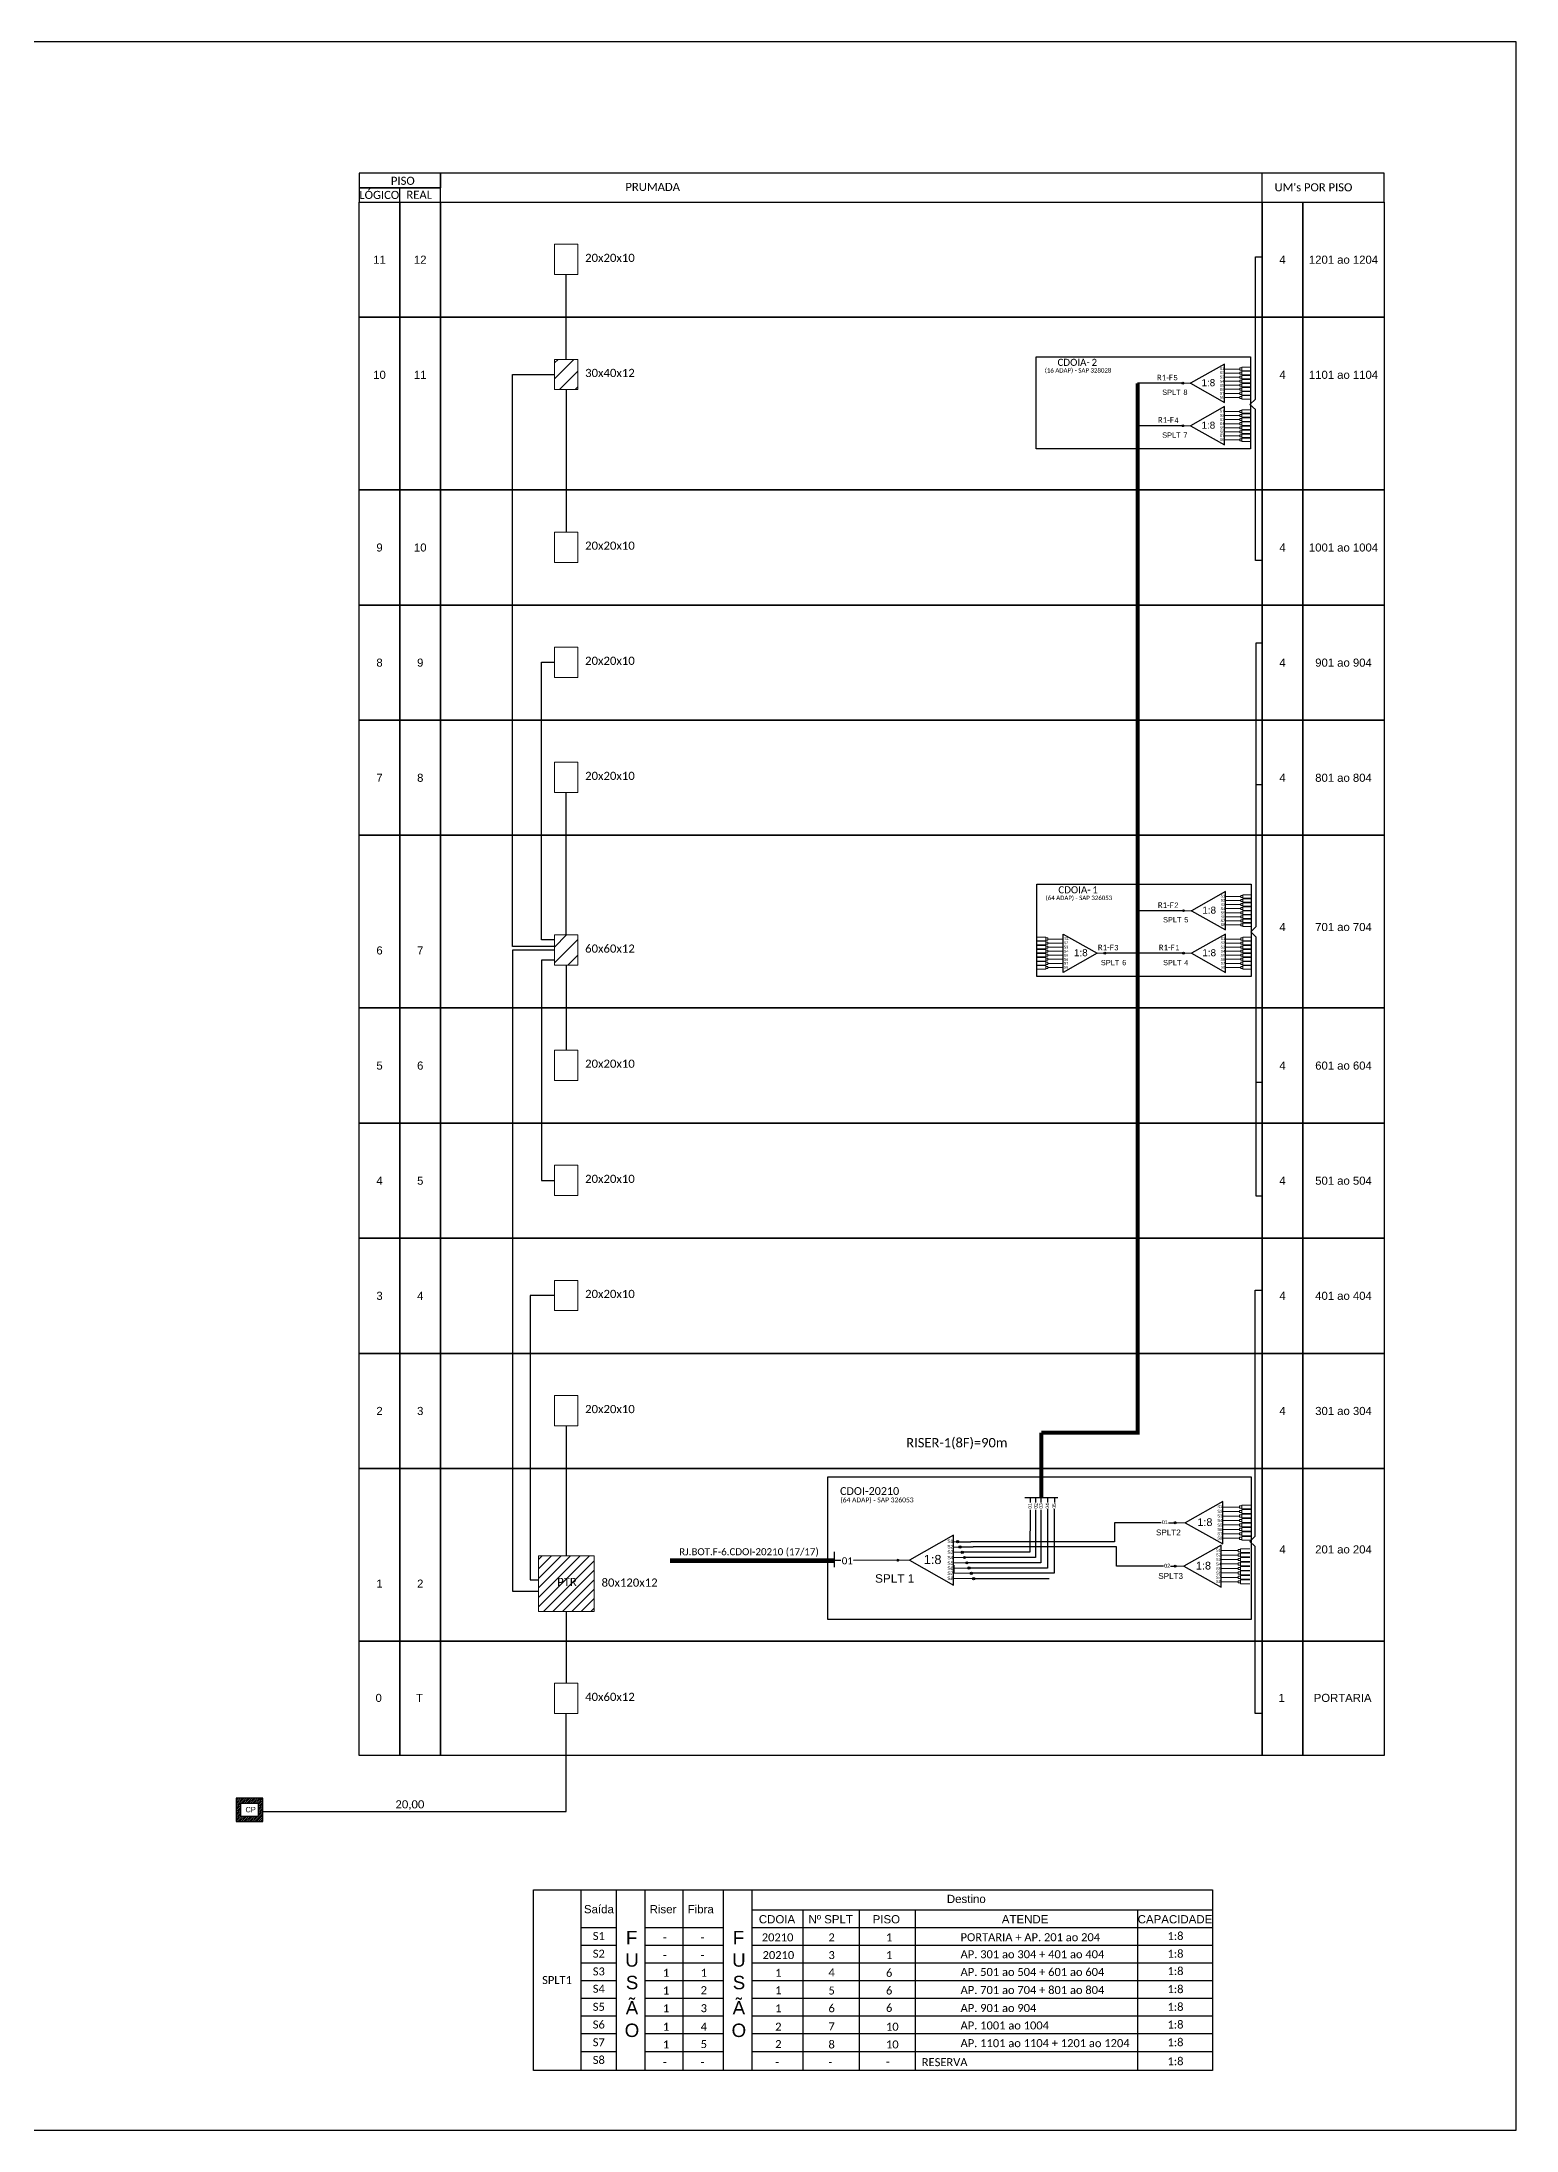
# Model space of a CAD drawing. Extents: x -89 to 749, y 705 to 1299.
# Drawn here: x 330 to 749, y 705 to 1299 of the extents above; entities that cross this region are included whole.
import ezdxf
from ezdxf.enums import TextEntityAlignment as Align

# ---------------------------------------------------------------- set-up
doc = ezdxf.new("R2010")
doc.units = 0
doc.layers.add('10.1-Caixas Subterrâneas', color=5, linetype='Continuous')
doc.styles.add('ARIAL', font='arial.ttf')
doc.styles.get("Standard").update_dxf_attribs({"font": 'arial.ttf'})
doc.styles.add('WMF-Calibri0', font='CALIBRI.TTF')
doc.linetypes.add('RESERVA', pattern='A,0.5,-0.15,["RESERVA",Standard,S=0.18,R=0,X=0,Y=-0.1],-1.3', length=1.95)

# ---------------------------------------------------------------- blocks, each defined once
blk = doc.blocks.new('*X58')
at = {"color": 0, "linetype": 'Continuous'}
for p, q in [((-1.25, 0.34099), (-0.49099, 1.1)), ((-1.25, 0.517767), (-0.667767, 1.1)), ((-1.25, 0.694544), (-0.844544, 1.1)), ((-1.25, 0.87132), (-1.02132, 1.1)), ((-1.25, 1.048097), (-1.198097, 1.1)), ((-1.25, 0.164214), (-0.8035, 0.610714)), ((-1.25, -0.012563), (-0.8035, 0.433937)), ((-1.25, -0.18934), (-0.8035, 0.25716)), ((-1.25, -0.366117), (-0.8035, 0.080383)), ((-0.789214, 0.625), (-0.314214, 1.1)), ((-0.612437, 0.625), (-0.137437, 1.1)), ((-0.43566, 0.625), (0.03934, 1.1)), ((-0.258883, 0.625), (0.216117, 1.1)), ((-0.082107, 0.625), (0.392893, 1.1)), ((0.09467, 0.625), (0.56967, 1.1)), ((0.271447, 0.625), (0.746447, 1.1)), ((0.448223, 0.625), (0.923223, 1.1)), ((0.625, 0.625), (1.1, 1.1)), ((0.801777, 0.625), (1.25, 1.073223)), ((0.8035, 0.449947), (1.25, 0.896447)), ((0.8035, 0.27317), (1.25, 0.71967)), ((0.8035, 0.096393), (1.25, 0.542893)), ((0.8035, -0.080383), (1.25, 0.366117)), ((0.8035, -0.25716), (1.25, 0.18934)), ((0.8035, -0.433937), (1.25, 0.012563)), ((-1.25, -0.542893), (-0.8035, -0.096393)), ((-1.25, -0.71967), (-0.8035, -0.27317)), ((-1.25, -0.896447), (-0.8035, -0.449947)), ((-1.25, -1.073223), (-0.801777, -0.625)), ((-1.1, -1.1), (-0.625, -0.625)), ((-0.923223, -1.1), (-0.448223, -0.625)), ((-0.746447, -1.1), (-0.271447, -0.625)), ((-0.56967, -1.1), (-0.09467, -0.625)), ((-0.392893, -1.1), (0.082107, -0.625)), ((-0.216117, -1.1), (0.258883, -0.625)), ((-0.03934, -1.1), (0.43566, -0.625)), ((0.137437, -1.1), (0.612437, -0.625)), ((0.314214, -1.1), (0.789214, -0.625)), ((0.49099, -1.1), (1.25, -0.34099)), ((0.667767, -1.1), (1.25, -0.517767)), ((0.8035, -0.610714), (1.25, -0.164214)), ((0.844544, -1.1), (1.25, -0.694544)), ((1.02132, -1.1), (1.25, -0.87132)), ((1.198097, -1.1), (1.25, -1.048097))]:
    blk.add_line(p, q, dxfattribs=at)
blk = doc.blocks.new('MANHOLE_MQ')
at = {"color": 0, "linetype": 'Continuous'}
for p, q in [((0.00000623, 0.00000569), (-0.00000627, 0.00000569)), ((-0.00000627, 0.00000569), (-0.00000627, -0.00000531)), ((-0.00000404, 0.00000331), (0.00000399, 0.00000331)), ((-0.00000404, -0.00000294), (-0.00000404, 0.00000331)), ((0.00000399, 0.00000331), (0.00000399, -0.00000294)), ((0.00000623, -0.00000531), (0.00000623, 0.00000569)), ((-0.00000627, -0.00000531), (0.00000623, -0.00000531)), ((0.00000399, -0.00000294), (-0.00000404, -0.00000294)), ((0.00000399, -0.00000294), (0.00000399, -0.00000294))]:
    blk.add_line(p, q, dxfattribs=at)
at = {"color": 0, "linetype": 'Continuous', "xscale": 5e-06, "yscale": 5e-06, "zscale": 1e-05}
blk.add_blockref('*X58', (-0.00000002, 0.00000019), dxfattribs=at)
blk = doc.blocks.new('SPLT_1-8_SC-APC')
at = {"color": 1}
blk.add_lwpolyline([(-7.37, -2.1), (-17.04, -7.55), (-7.37, -13), (-7.37, -2.1)], dxfattribs=at)
at = {"color": 3, "lineweight": 0}
for points in [[(-2.99, -3.51), (-7.37, -3.51)], [(-7.37, -4.66), (-2.99, -4.66)], [(-2.41, -3.02), (-2.41, -4)], [(-2.41, -3.02), (0, -3.02)], [(-2.41, -4), (0, -4)], [(-2.41, -4.17), (-2.41, -5.16)], [(-2.41, -4.17), (0, -4.17)], [(-2.41, -5.16), (0, -5.16)], [(-2.41, -5.32), (-2.41, -6.31)], [(-2.41, -5.32), (0, -5.32)], [(-7.37, -5.82), (-2.99, -5.82)], [(-7.37, -6.97), (-2.99, -6.97)], [(-7.37, -8.12), (-2.99, -8.12)], [(-7.37, -9.28), (-2.99, -9.28)], [(-7.37, -10.43), (-2.99, -10.43)], [(-2.41, -6.31), (0, -6.31)], [(-2.41, -6.48), (-2.41, -7.46)], [(-2.41, -6.48), (0, -6.48)], [(-2.41, -7.46), (0, -7.46)], [(-2.41, -7.63), (-2.41, -8.62)], [(-2.41, -7.63), (0, -7.63)], [(-2.41, -8.62), (0, -8.62)], [(-2.41, -8.78), (-2.41, -9.77)], [(-2.41, -8.78), (0, -8.78)], [(-2.41, -9.77), (0, -9.77)], [(-2.41, -9.94), (-2.41, -10.92)], [(-2.41, -9.94), (0, -9.94)], [(-7.37, -11.58), (-2.99, -11.58)], [(-2.41, -10.92), (0, -10.92)], [(-2.41, -11.09), (-2.41, -12.08)], [(-2.41, -11.09), (0, -11.09)], [(-2.41, -12.08), (0, -12.08)]]:
    blk.add_lwpolyline(points, dxfattribs=at)
for points in [[(-2.99, -3.22), (-2.41, -3.22), (-2.41, -3.8), (-2.99, -3.8)], [(-2.99, -4.38), (-2.41, -4.38), (-2.41, -4.95), (-2.99, -4.95)], [(-2.99, -5.53), (-2.41, -5.53), (-2.41, -6.1), (-2.99, -6.1)], [(-2.99, -6.68), (-2.41, -6.68), (-2.41, -7.26), (-2.99, -7.26)], [(-2.99, -7.84), (-2.41, -7.84), (-2.41, -8.41), (-2.99, -8.41)], [(-2.99, -8.99), (-2.41, -8.99), (-2.41, -9.56), (-2.99, -9.56)], [(-2.99, -10.14), (-2.41, -10.14), (-2.41, -10.72), (-2.99, -10.72)], [(-2.99, -11.3), (-2.41, -11.3), (-2.41, -11.87), (-2.99, -11.87)]]:
    blk.add_lwpolyline(points, close=True, dxfattribs=at)
at = {"color": 1, "lineweight": 0}
blk.add_lwpolyline([(-17.04, -7.55), (-19.26, -7.55)], dxfattribs=at)
at = {"color": 1, "style": 'ARIAL'}
for s, height, p in [('S1', 0.75, (-8.74, -3.78)), ('S2', 0.75, (-8.74, -4.97)), ('1:8', 2, (-13.91, -8.4)), ('S3', 0.75, (-8.74, -6.18)), ('S4', 0.75, (-8.74, -7.36)), ('S5', 0.75, (-8.74, -8.57)), ('S6', 0.75, (-8.74, -9.69)), ('S7', 0.75, (-8.74, -10.78)), ('S8', 0.75, (-8.74, -11.9))]:
    blk.add_text(s, height=height, dxfattribs=at).set_placement(p)
blk = doc.blocks.new('SPLT_1-8_DIV_DIR')
h = blk.add_hatch(color=3)
h.dxf.hatch_style = 1
edge = h.paths.add_edge_path()
edge.add_arc((12.77, 4.04), 0.242, 0, 360)
h = blk.add_hatch(color=3)
h.dxf.hatch_style = 1
edge = h.paths.add_edge_path()
edge.add_arc((13.27, 2.88), 0.242, 0, 360)
h = blk.add_hatch(color=3)
h.dxf.hatch_style = 1
edge = h.paths.add_edge_path()
edge.add_arc((13.77, 1.73), 0.242, 0, 360)
h = blk.add_hatch(color=3)
h.dxf.hatch_style = 1
edge = h.paths.add_edge_path()
edge.add_arc((14.27, 0.58), 0.242, 0, 360)
h = blk.add_hatch(color=3)
h.dxf.hatch_style = 1
edge = h.paths.add_edge_path()
edge.add_arc((14.77, -0.58), 0.242, 0, 360)
h = blk.add_hatch(color=3)
h.dxf.hatch_style = 1
edge = h.paths.add_edge_path()
edge.add_arc((15.27, -1.73), 0.242, 0, 360)
h = blk.add_hatch(color=3)
h.dxf.hatch_style = 1
edge = h.paths.add_edge_path()
edge.add_arc((15.77, -2.88), 0.242, 0, 360)
h = blk.add_hatch(color=3)
h.dxf.hatch_style = 1
edge = h.paths.add_edge_path()
edge.add_arc((16.27, -4.04), 0.242, 0, 360)
at = {"color": 1}
blk.add_lwpolyline([(11.89, 5.45), (2.22, 0), (11.89, -5.45), (11.89, 5.45)], dxfattribs=at)
at = {"color": 1, "lineweight": 0}
blk.add_lwpolyline([(2.22, 0), (0, 0)], dxfattribs=at)
at = {"color": 7, "lineweight": 0}
for points in [[(12.77, 4.04), (11.89, 4.04)], [(11.89, 2.88), (13.27, 2.88)], [(11.89, 1.73), (13.77, 1.73)], [(11.89, 0.58), (14.27, 0.58)], [(11.89, -0.58), (14.77, -0.58)], [(11.89, -1.73), (15.27, -1.73)], [(11.89, -2.88), (15.77, -2.88)], [(11.89, -4.04), (16.27, -4.04)]]:
    blk.add_lwpolyline(points, dxfattribs=at)
at = {"color": 3}
for centre in [(12.77, 4.04), (13.27, 2.88), (13.77, 1.73), (14.27, 0.58), (14.77, -0.58), (15.27, -1.73), (15.77, -2.88), (16.27, -4.04)]:
    blk.add_circle(centre, 0.242, dxfattribs=at)
at = {"color": 1, "style": 'ARIAL'}
for s, height, p in [('1:8', 2, (5.35, -0.85)), ('S1', 0.75, (10.52, 3.77)), ('S2', 0.75, (10.52, 2.58)), ('S3', 0.75, (10.52, 1.37)), ('S4', 0.75, (10.52, 0.19)), ('S5', 0.75, (10.52, -1.02)), ('S6', 0.75, (10.52, -2.14)), ('S7', 0.75, (10.52, -3.24)), ('S8', 0.75, (10.52, -4.36))]:
    blk.add_text(s, height=height, dxfattribs=at).set_placement(p)
blk = doc.blocks.new('SPLT_1-8_SC-APC_ESQ')
at = {"color": 3, "lineweight": 0}
for points in [[(2.41, -3.02), (0, -3.02)], [(2.41, -4), (0, -4)], [(2.41, -4.17), (0, -4.17)], [(2.41, -5.16), (0, -5.16)], [(2.41, -5.32), (0, -5.32)], [(2.41, -3.02), (2.41, -4)], [(2.41, -4.17), (2.41, -5.16)], [(2.41, -5.32), (2.41, -6.31)], [(2.99, -3.51), (7.37, -3.51)], [(7.37, -4.66), (2.99, -4.66)], [(7.37, -5.82), (2.99, -5.82)], [(2.41, -6.31), (0, -6.31)], [(2.41, -6.48), (0, -6.48)], [(2.41, -7.46), (0, -7.46)], [(2.41, -7.63), (0, -7.63)], [(2.41, -8.62), (0, -8.62)], [(2.41, -8.78), (0, -8.78)], [(2.41, -9.77), (0, -9.77)], [(2.41, -9.94), (0, -9.94)], [(2.41, -10.92), (0, -10.92)], [(2.41, -11.09), (0, -11.09)], [(2.41, -6.48), (2.41, -7.46)], [(2.41, -7.63), (2.41, -8.62)], [(2.41, -8.78), (2.41, -9.77)], [(2.41, -9.94), (2.41, -10.92)], [(2.41, -11.09), (2.41, -12.08)], [(7.37, -6.97), (2.99, -6.97)], [(7.37, -8.12), (2.99, -8.12)], [(7.37, -9.28), (2.99, -9.28)], [(7.37, -10.43), (2.99, -10.43)], [(7.37, -11.58), (2.99, -11.58)], [(2.41, -12.08), (0, -12.08)]]:
    blk.add_lwpolyline(points, dxfattribs=at)
for points in [[(2.99, -3.22), (2.41, -3.22), (2.41, -3.8), (2.99, -3.8)], [(2.99, -4.38), (2.41, -4.38), (2.41, -4.95), (2.99, -4.95)], [(2.99, -5.53), (2.41, -5.53), (2.41, -6.1), (2.99, -6.1)], [(2.99, -6.68), (2.41, -6.68), (2.41, -7.26), (2.99, -7.26)], [(2.99, -7.84), (2.41, -7.84), (2.41, -8.41), (2.99, -8.41)], [(2.99, -8.99), (2.41, -8.99), (2.41, -9.56), (2.99, -9.56)], [(2.99, -10.14), (2.41, -10.14), (2.41, -10.72), (2.99, -10.72)], [(2.99, -11.3), (2.41, -11.3), (2.41, -11.87), (2.99, -11.87)]]:
    blk.add_lwpolyline(points, close=True, dxfattribs=at)
at = {"color": 1}
blk.add_lwpolyline([(7.37, -2.1), (17.04, -7.55), (7.37, -13), (7.37, -2.1)], dxfattribs=at)
at = {"color": 1, "lineweight": 0}
blk.add_lwpolyline([(17.04, -7.55), (19.26, -7.55)], dxfattribs=at)
at = {"color": 1, "style": 'ARIAL'}
for s, height, p in [('S3', 0.75, (7.55, -6.18)), ('S2', 0.75, (7.56, -4.97)), ('S1', 0.75, (7.7, -3.78)), ('S5', 0.75, (7.55, -8.57)), ('S4', 0.75, (7.55, -7.36)), ('S6', 0.75, (7.55, -9.69)), ('S7', 0.75, (7.55, -10.78)), ('S8', 0.75, (7.55, -11.9)), ('1:8', 2, (10.45, -8.4))]:
    blk.add_text(s, height=height, dxfattribs=at).set_placement(p)

msp = doc.modelspace()

# ---------------------------------------------------------------- hatches: boundary and pattern name
h = msp.add_hatch()
h.set_pattern_fill('ANSI31', color=1, style=0)
h.paths.add_polyline_path([(482.42, 1208.7), (475.8, 1208.7), (475.8, 1200.08), (482.42, 1200.08)])
h.paths.add_polyline_path([(482.42, 1044.98), (475.8, 1044.98), (475.8, 1036.36), (482.42, 1036.36)])
h = msp.add_hatch(color=3)
h.dxf.hatch_style = 1
edge = h.paths.add_edge_path()
edge.add_arc((654.41, 1201.92), 0.256, 0, 360)
h = msp.add_hatch(color=3)
h.dxf.hatch_style = 1
edge = h.paths.add_edge_path()
edge.add_arc((654.41, 1189.82), 0.256, 0, 360)
h = msp.add_hatch(color=3)
h.dxf.hatch_style = 1
edge = h.paths.add_edge_path()
edge.add_arc((654.65, 1051.89), 0.256, 0, 360)
h = msp.add_hatch(color=3)
h.dxf.hatch_style = 1
edge = h.paths.add_edge_path()
edge.add_arc((632.3, 1039.8), 0.256, 0, 360)
h = msp.add_hatch(color=3)
h.dxf.hatch_style = 1
edge = h.paths.add_edge_path()
edge.add_arc((654.65, 1039.8), 0.256, 0, 360)
h = msp.add_hatch(color=3)
h.dxf.hatch_style = 1
edge = h.paths.add_edge_path()
edge.add_arc((652.29, 877.82), 0.282, 0, 360)
h = msp.add_hatch()
h.set_pattern_fill('ANSI31', color=1, scale=0.6)
h.set_pattern_definition([(45, (-350.7092, 3539.6469), (-1.3470384, 1.3470384), [])])
h.paths.add_polyline_path([(487.02, 868.39), (471.21, 868.39), (471.21, 852.58), (487.02, 852.58)])
h.paths.add_polyline_path([(475.95, 859.22), (482.75, 859.22), (482.75, 862.69), (475.95, 862.69)], flags=24)
h = msp.add_hatch(color=3)
h.dxf.hatch_style = 1
edge = h.paths.add_edge_path()
edge.add_arc((573.4, 867.15), 0.41, 0, 360)
h = msp.add_hatch(color=3)
h.dxf.hatch_style = 1
edge = h.paths.add_edge_path()
edge.add_arc((652.29, 865.43), 0.282, 0, 360)

# ---------------------------------------------------------------- linework, layer by layer
at = {"color": 5}
msp.add_line((609.52, 885.03), (618.86, 885.03), dxfattribs=at)
at = {"color": 3}
for p, q in [((590.41, 872.41), (594.15, 872.41)), ((635.62, 870.91), (594.8, 870.91)), ((635.62, 865.43), (635.62, 870.91)), ((648.9, 865.43), (635.62, 865.43))]:
    msp.add_line(p, q, dxfattribs=at)
for p, q in [((469.76, 773.35), (662.87, 773.35)), ((469.76, 722.05), (469.76, 773.35)), ((483.3, 773.35), (483.3, 722.05)), ((493.3, 773.35), (493.3, 722.05)), ((501.52, 722.05), (501.52, 773.35)), ((512.25, 773.35), (512.25, 722.05)), ((523.69, 773.35), (523.69, 722.05)), ((531.92, 773.35), (531.92, 722.05)), ((662.87, 773.35), (662.87, 722.05)), ((531.92, 767.75), (662.87, 767.75)), ((546.4, 767.75), (546.4, 722.05)), ((562.36, 767.75), (562.36, 722.05)), ((578.29, 767.75), (578.29, 722.05)), ((641.55, 767.75), (641.55, 722.05)), ((483.3, 762.71), (493.3, 762.71)), ((501.52, 762.71), (523.69, 762.71)), ((531.92, 762.71), (662.87, 762.71)), ((483.3, 757.68), (493.3, 757.68)), ((501.52, 757.68), (523.69, 757.68)), ((531.92, 757.68), (641.55, 757.68)), ((641.55, 757.68), (662.87, 757.68)), ((483.3, 752.64), (493.3, 752.64)), ((501.52, 752.64), (523.69, 752.64)), ((531.92, 752.64), (662.87, 752.64)), ((483.3, 747.6), (493.3, 747.6)), ((483.3, 742.56), (493.3, 742.56)), ((501.52, 747.6), (523.69, 747.6)), ((501.52, 742.56), (523.69, 742.56)), ((531.92, 747.6), (641.55, 747.6)), ((531.92, 742.56), (662.87, 742.56)), ((641.55, 747.6), (662.87, 747.6)), ((483.3, 737.52), (493.3, 737.52)), ((501.52, 737.52), (523.69, 737.52)), ((531.92, 737.52), (641.55, 737.52)), ((641.55, 737.52), (662.87, 737.52)), ((483.3, 732.49), (493.3, 732.49)), ((501.52, 732.49), (523.69, 732.49)), ((531.92, 732.49), (662.87, 732.49)), ((483.3, 727.45), (493.3, 727.45)), ((501.52, 727.45), (523.69, 727.45)), ((531.92, 727.45), (662.87, 727.45)), ((662.87, 722.05), (469.76, 722.05))]:
    msp.add_line(p, q)
for points in [[(-89.32, 705.02), (749.25, 705.02), (749.25, 1299.02), (-89.32, 1299.02), (-89.32, 705.02)], [(443.37, 1253.41), (711.74, 1253.41), (711.74, 1261.64), (443.37, 1261.64), (443.37, 1261.64), (443.37, 1257.52)], [(676.99, 1253.41), (676.99, 1261.64)], [(431.8, 1253.41), (431.8, 1257.52)]]:
    msp.add_lwpolyline(points)
for points in [[(420.23, 1257.52), (443.37, 1257.52), (443.37, 1261.64), (420.23, 1261.64)], [(420.23, 1253.41), (443.37, 1253.41), (443.37, 1257.52), (420.23, 1257.52)], [(420.23, 1253.41), (431.8, 1253.41), (431.8, 1220.67), (420.23, 1220.67)], [(431.8, 1253.41), (443.37, 1253.41), (443.37, 1220.67), (431.8, 1220.67)], [(443.37, 1253.41), (676.99, 1253.41), (676.99, 1220.67), (443.37, 1220.67)], [(676.99, 1253.41), (688.56, 1253.41), (688.56, 1220.67), (676.99, 1220.67)], [(688.56, 1253.41), (711.71, 1253.41), (711.71, 1220.67), (688.56, 1220.67)], [(420.23, 1220.67), (431.8, 1220.67), (431.8, 1171.55), (420.23, 1171.55)], [(431.8, 1220.67), (443.37, 1220.67), (443.37, 1171.55), (431.8, 1171.55)], [(431.8, 1220.67), (443.37, 1220.67), (443.37, 1171.55), (431.8, 1171.55)], [(443.37, 1220.67), (676.99, 1220.67), (676.99, 1171.55), (443.37, 1171.55)], [(676.99, 1220.67), (688.56, 1220.67), (688.56, 1171.55), (676.99, 1171.55)], [(688.56, 1220.67), (711.71, 1220.67), (711.71, 1171.55), (688.56, 1171.55)], [(420.23, 1171.55), (431.8, 1171.55), (431.8, 1138.81), (420.23, 1138.81)], [(431.8, 1171.55), (443.37, 1171.55), (443.37, 1138.81), (431.8, 1138.81)], [(431.8, 1171.55), (443.37, 1171.55), (443.37, 1138.81), (431.8, 1138.81)], [(443.37, 1171.55), (676.99, 1171.55), (676.99, 1138.81), (443.37, 1138.81)], [(676.99, 1171.55), (688.56, 1171.55), (688.56, 1138.81), (676.99, 1138.81)], [(688.56, 1171.55), (711.71, 1171.55), (711.71, 1138.81), (688.56, 1138.81)], [(420.23, 1138.81), (431.8, 1138.81), (431.8, 1106.07), (420.23, 1106.07)], [(431.8, 1138.81), (443.37, 1138.81), (443.37, 1106.07), (431.8, 1106.07)], [(431.8, 1138.81), (443.37, 1138.81), (443.37, 1106.07), (431.8, 1106.07)], [(443.37, 1138.81), (676.99, 1138.81), (676.99, 1106.07), (443.37, 1106.07)], [(676.99, 1138.81), (688.56, 1138.81), (688.56, 1106.07), (676.99, 1106.07)], [(688.56, 1138.81), (711.71, 1138.81), (711.71, 1106.07), (688.56, 1106.07)], [(420.23, 1106.07), (431.8, 1106.07), (431.8, 1073.32), (420.23, 1073.32)], [(431.8, 1106.07), (443.37, 1106.07), (443.37, 1073.32), (431.8, 1073.32)], [(431.8, 1106.07), (443.37, 1106.07), (443.37, 1073.32), (431.8, 1073.32)], [(443.37, 1106.07), (676.99, 1106.07), (676.99, 1073.32), (443.37, 1073.32)], [(676.99, 1106.07), (688.56, 1106.07), (688.56, 1073.32), (676.99, 1073.32)], [(688.56, 1106.07), (711.71, 1106.07), (711.71, 1073.32), (688.56, 1073.32)], [(420.23, 1073.32), (431.8, 1073.32), (431.8, 1024.21), (420.23, 1024.21)], [(431.8, 1073.32), (443.37, 1073.32), (443.37, 1024.21), (431.8, 1024.21)], [(431.8, 1073.32), (443.37, 1073.32), (443.37, 1024.21), (431.8, 1024.21)], [(443.37, 1073.32), (676.99, 1073.32), (676.99, 1024.21), (443.37, 1024.21)], [(676.99, 1073.32), (688.56, 1073.32), (688.56, 1024.21), (676.99, 1024.21)], [(688.56, 1073.32), (711.71, 1073.32), (711.71, 1024.21), (688.56, 1024.21)], [(420.23, 1024.21), (431.8, 1024.21), (431.8, 991.46), (420.23, 991.46)], [(431.8, 1024.21), (443.37, 1024.21), (443.37, 991.46), (431.8, 991.46)], [(431.8, 1024.21), (443.37, 1024.21), (443.37, 991.46), (431.8, 991.46)], [(443.37, 1024.21), (676.99, 1024.21), (676.99, 991.46), (443.37, 991.46)], [(676.99, 1024.21), (688.56, 1024.21), (688.56, 991.46), (676.99, 991.46)], [(688.56, 1024.21), (711.71, 1024.21), (711.71, 991.46), (688.56, 991.46)], [(420.23, 991.46), (431.8, 991.46), (431.8, 958.72), (420.23, 958.72)], [(431.8, 991.46), (443.37, 991.46), (443.37, 958.72), (431.8, 958.72)], [(431.8, 991.46), (443.37, 991.46), (443.37, 958.72), (431.8, 958.72)], [(443.37, 991.46), (676.99, 991.46), (676.99, 958.72), (443.37, 958.72)], [(676.99, 991.46), (688.56, 991.46), (688.56, 958.72), (676.99, 958.72)], [(688.56, 991.46), (711.71, 991.46), (711.71, 958.72), (688.56, 958.72)], [(420.23, 958.72), (431.8, 958.72), (431.8, 925.97), (420.23, 925.97)], [(431.8, 958.72), (443.37, 958.72), (443.37, 925.97), (431.8, 925.97)], [(431.8, 958.72), (443.37, 958.72), (443.37, 925.97), (431.8, 925.97)], [(443.37, 958.72), (676.99, 958.72), (676.99, 925.97), (443.37, 925.97)], [(676.99, 958.72), (688.56, 958.72), (688.56, 925.97), (676.99, 925.97)], [(688.56, 958.72), (711.71, 958.72), (711.71, 925.97), (688.56, 925.97)], [(420.23, 925.97), (431.8, 925.97), (431.8, 893.23), (420.23, 893.23)], [(431.8, 925.97), (443.37, 925.97), (443.37, 893.23), (431.8, 893.23)], [(431.8, 925.97), (443.37, 925.97), (443.37, 893.23), (431.8, 893.23)], [(443.37, 925.97), (676.99, 925.97), (676.99, 893.23), (443.37, 893.23)], [(676.99, 925.97), (688.56, 925.97), (688.56, 893.23), (676.99, 893.23)], [(688.56, 925.97), (711.71, 925.97), (711.71, 893.23), (688.56, 893.23)], [(420.23, 893.23), (431.8, 893.23), (431.8, 844.12), (420.23, 844.12)], [(431.8, 893.23), (443.37, 893.23), (443.37, 844.12), (431.8, 844.12)], [(443.37, 893.23), (676.99, 893.23), (676.99, 844.12), (443.37, 844.12)], [(676.99, 893.23), (688.56, 893.23), (688.56, 844.12), (676.99, 844.12)], [(688.56, 893.23), (711.71, 893.23), (711.71, 844.12), (688.56, 844.12)], [(420.23, 844.12), (431.8, 844.12), (431.8, 811.56), (420.23, 811.56)], [(431.8, 844.12), (443.37, 844.12), (443.37, 811.56), (431.8, 811.56)], [(443.37, 844.12), (676.99, 844.12), (676.99, 811.56), (443.37, 811.56)], [(676.99, 844.12), (688.56, 844.12), (688.56, 811.56), (676.99, 811.56)], [(688.56, 844.12), (711.71, 844.12), (711.71, 811.56), (688.56, 811.56)]]:
    msp.add_lwpolyline(points, close=True)
at = {"color": 0, "lineweight": 0}
for points in [[(475.8, 1241.44), (482.42, 1241.44), (482.42, 1232.82), (475.8, 1232.82)], [(475.8, 1159.58), (482.42, 1159.58), (482.42, 1150.96), (475.8, 1150.96)], [(475.8, 1126.84), (482.42, 1126.84), (482.42, 1118.22), (475.8, 1118.22)], [(475.8, 1094.1), (482.42, 1094.1), (482.42, 1085.48), (475.8, 1085.48)], [(475.8, 1012.24), (482.42, 1012.24), (482.42, 1003.62), (475.8, 1003.62)], [(475.8, 979.49), (482.42, 979.49), (482.42, 970.87), (475.8, 970.87)], [(475.8, 946.75), (482.42, 946.75), (482.42, 938.13), (475.8, 938.13)], [(475.8, 914.01), (482.42, 914.01), (482.42, 905.39), (475.8, 905.39)], [(475.8, 832.15), (482.42, 832.15), (482.42, 823.53), (475.8, 823.53)]]:
    msp.add_lwpolyline(points, close=True, dxfattribs=at)
at = {"color": 3}
for points in [[(676.99, 1151.48), (675.1, 1151.48), (675.09, 1194.4), (673.53, 1195.9), (675.09, 1197.41), (675.09, 1237.89), (676.99, 1237.89)], [(479.11, 1208.7), (479.11, 1232.82)], [(475.8, 1041.69), (463.83, 1041.69), (463.83, 1204.39), (475.8, 1204.39)], [(479.11, 1200.08), (479.11, 1159.58)], [(676.99, 970.71), (675.34, 970.71), (675.34, 1044.37), (673.77, 1045.87), (675.34, 1047.38), (675.33, 1128.07), (676.99, 1128.07)], [(475.8, 1043.59), (472.09, 1043.59), (472.09, 1122.53), (475.8, 1122.53)], [(675.34, 1087.73), (676.99, 1087.73)], [(479.11, 1044.98), (479.11, 1085.48)], [(475.8, 1040.67), (463.83, 1040.67), (463.83, 858.33), (471.21, 858.33)], [(475.8, 1037.78), (472.09, 1037.78), (472.09, 975.18), (475.8, 975.18)], [(479.11, 1036.36), (479.11, 1012.24)], [(676.99, 1002.98), (675.34, 1002.98)], [(475.8, 942.44), (468.87, 942.44), (468.87, 861.57), (471.21, 861.57)], [(676.99, 823.57), (675.05, 823.57), (675.05, 871.01), (673.48, 872.51), (675.05, 874.02), (675.05, 943.97), (676.99, 943.97)], [(479.11, 905.39), (479.11, 868.39)], [(648.25, 877.82), (634.97, 877.82), (634.97, 872.41), (594.15, 872.41)], [(650.33, 877.82), (652.29, 877.82)], [(591.06, 870.91), (594.8, 870.91)], [(557.18, 867.02), (555.4, 867.02)], [(573.81, 867.16), (560.8, 867.03)], [(650.98, 865.43), (652.29, 865.43)], [(479.11, 852.58), (479.11, 832.15)]]:
    msp.add_lwpolyline(points, dxfattribs=at)
at = {"color": 1, "lineweight": 0}
for points in [[(475.8, 1208.7), (482.42, 1208.7), (482.42, 1200.08), (475.8, 1200.08)], [(475.8, 1044.98), (482.42, 1044.98), (482.42, 1036.36), (475.8, 1036.36)], [(471.21, 868.39), (487.02, 868.39), (487.02, 852.58), (471.21, 852.58)]]:
    msp.add_lwpolyline(points, close=True, dxfattribs=at)
at = {"color": 1}
for points in [[(673.67, 1185.57), (673.67, 1185.57), (673.67, 1183.2), (612.71, 1183.2), (612.71, 1209.46), (620.54, 1209.46)], [(673.91, 1035.54), (673.91, 1035.54), (673.91, 1033.17), (612.95, 1033.17), (612.95, 1059.44), (620.78, 1059.44)], [(665.78, 883.81), (655.14, 877.82), (665.78, 871.83), (665.78, 883.81)], [(555.4, 865.16), (555.4, 869.53)], [(589.33, 865.7), (589.33, 863.63)], [(392.84, 795.67), (479.11, 795.67), (479.11, 823.53)]]:
    msp.add_lwpolyline(points, dxfattribs=at)
for points in [[(612.71, 1209.46), (673.67, 1209.46), (673.67, 1183.2), (612.71, 1183.2)], [(612.95, 1059.44), (673.91, 1059.44), (673.91, 1033.17), (612.95, 1033.17)], [(553.51, 890.86), (673.88, 890.86), (673.88, 850.29), (553.51, 850.29)]]:
    msp.add_lwpolyline(points, close=True, dxfattribs=at)
at = {"color": 5, "const_width": 1.1}
for points in [[(641.59, 1201.92), (641.59, 903.44), (614.19, 903.44)], [(614.19, 903.44), (614.19, 885.03)]]:
    msp.add_lwpolyline(points, dxfattribs=at)
at = {"color": 5}
for points in [[(654.41, 1201.92), (641.59, 1201.92)], [(654.41, 1189.82), (641.59, 1189.82)], [(654.65, 1051.89), (641.59, 1051.89)], [(641.59, 1039.8), (632.3, 1039.8)], [(654.65, 1039.8), (641.59, 1039.8)], [(611.01, 881.43), (610.98, 869.41), (591.71, 869.41)], [(612.54, 881.43), (612.54, 867.91), (592.36, 867.91)], [(614.07, 881.43), (614.07, 866.41), (593.01, 866.41)], [(615.98, 881.62), (615.98, 864.92), (593.66, 864.92)], [(611.01, 885.03), (611.01, 883.58)], [(612.54, 885.03), (612.54, 883.58)], [(614.07, 885.03), (614.07, 883.58)], [(615.99, 885.03), (615.99, 883.55)], [(617.9, 881.62), (617.9, 863.42)], [(617.92, 885.03), (617.92, 883.55)], [(590.1, 872.46), (590.09, 872.46)], [(617.9, 863.42), (594.31, 863.42)]]:
    msp.add_lwpolyline(points, dxfattribs=at)
at = {"color": 3, "lineweight": 0}
for points in [[(670.59, 882.26), (665.78, 882.26)], [(665.78, 880.99), (670.59, 880.99)], [(665.78, 879.72), (670.59, 879.72)], [(671.23, 882.8), (671.23, 881.72)], [(671.23, 882.8), (673.88, 882.8)], [(671.23, 881.72), (673.88, 881.72)], [(671.23, 881.53), (671.23, 880.45)], [(671.23, 881.53), (673.88, 881.53)], [(671.23, 880.45), (673.88, 880.45)], [(671.23, 880.27), (671.23, 879.18)], [(671.23, 880.27), (673.88, 880.27)], [(671.23, 879.18), (673.88, 879.18)], [(665.78, 878.45), (670.59, 878.45)], [(665.78, 877.19), (670.59, 877.19)], [(665.78, 875.92), (670.59, 875.92)], [(665.78, 874.65), (670.59, 874.65)], [(665.78, 873.38), (670.59, 873.38)], [(671.23, 879), (671.23, 877.91)], [(671.23, 879), (673.88, 879)], [(671.23, 877.91), (673.88, 877.91)], [(671.23, 877.73), (671.23, 876.64)], [(671.23, 877.73), (673.88, 877.73)], [(671.23, 876.64), (673.88, 876.64)], [(671.23, 876.46), (671.23, 875.38)], [(671.23, 876.46), (673.88, 876.46)], [(671.23, 875.38), (673.88, 875.38)], [(671.23, 875.19), (671.23, 874.11)], [(671.23, 875.19), (673.88, 875.19)], [(671.23, 874.11), (673.88, 874.11)], [(671.23, 873.92), (671.23, 872.84)], [(671.23, 873.92), (673.88, 873.92)], [(671.23, 872.84), (673.88, 872.84)]]:
    msp.add_lwpolyline(points, dxfattribs=at)
for points in [[(670.59, 882.57), (671.23, 882.57), (671.23, 881.94), (670.59, 881.94)], [(670.59, 881.31), (671.23, 881.31), (671.23, 880.68), (670.59, 880.68)], [(670.59, 880.04), (671.23, 880.04), (671.23, 879.41), (670.59, 879.41)], [(670.59, 878.77), (671.23, 878.77), (671.23, 878.14), (670.59, 878.14)], [(670.59, 877.5), (671.23, 877.5), (671.23, 876.87), (670.59, 876.87)], [(670.59, 876.23), (671.23, 876.23), (671.23, 875.6), (670.59, 875.6)], [(670.59, 874.96), (671.23, 874.96), (671.23, 874.33), (670.59, 874.33)], [(670.59, 873.7), (671.23, 873.7), (671.23, 873.07), (670.59, 873.07)]]:
    msp.add_lwpolyline(points, close=True, dxfattribs=at)
at = {"color": 1, "lineweight": 0}
msp.add_lwpolyline([(655.14, 877.82), (652.29, 877.82)], dxfattribs=at)
at = {"color": 1, "const_width": 1.36}
msp.add_lwpolyline([(508.63, 867.03), (555.4, 867.02)], dxfattribs=at)
at = {"color": 7, "linetype": 'RESERVA', "ltscale": 2}
msp.add_lwpolyline([(594.96, 861.92), (616.43, 861.92)], dxfattribs=at)
at = {"color": 3}
for centre, radius in [((654.41, 1201.92), 0.256), ((654.41, 1189.82), 0.256), ((654.65, 1051.89), 0.256), ((632.3, 1039.8), 0.256), ((654.65, 1039.8), 0.256), ((652.29, 877.82), 0.282), ((652.29, 865.43), 0.282)]:
    msp.add_circle(centre, radius, dxfattribs=at)
for p in [(420.23, 1220.67), (431.8, 1220.67), (656.63, 1201.92), (420.23, 1171.55), (431.8, 1171.55), (420.23, 1138.81), (431.8, 1138.81), (420.23, 1106.07), (431.8, 1106.07), (420.23, 1073.32), (431.8, 1073.32), (656.87, 1051.89), (420.23, 1024.21), (431.8, 1024.21), (420.23, 991.46), (431.8, 991.46), (420.23, 958.72), (431.8, 958.72), (420.23, 925.97), (431.8, 925.97), (420.23, 893.23), (431.8, 893.23), (420.23, 844.12)]:
    msp.add_point(p)

# ---------------------------------------------------------------- block references
for p in [(673.67, 1209.46), (673.67, 1197.37), (673.91, 1059.44), (673.91, 1047.34)]:
    msp.add_blockref('SPLT_1-8_SC-APC', p, dxfattribs=at)
msp.add_blockref('SPLT_1-8_SC-APC_ESQ', (613.04, 1047.34))
at = {"xscale": 1.3, "yscale": 1.3, "zscale": 1.3}
msp.add_blockref('SPLT_1-8_DIV_DIR', (573.81, 867.16), dxfattribs=at)
at = {"color": 3, "xscale": 1.1, "yscale": 1.1, "zscale": 1.1}
msp.add_blockref('SPLT_1-8_SC-APC', (673.48, 873.74), dxfattribs=at)
at = {"layer": '10.1-Caixas Subterrâneas', "color": 30, "xscale": 608779.0713726432, "yscale": 608779.0713726432, "zscale": 608779.0713726432, "rotation": 180.0000000000629}
msp.add_blockref('MANHOLE_MQ', (389.02, 796.28), dxfattribs=at)

# ---------------------------------------------------------------- texts
at = {"style": 'WMF-Calibri0'}
for s, height, p in [('     PISO', 2.3, (425.19, 1258.33)), ('  LÓGICO', 2.3, (418.65, 1254.31)), ('    REAL', 2.3, (430.41, 1254.36)), ('PRUMADA', 2.3, (495.93, 1256.59)), ("UM's POR PISO", 2.3, (680.52, 1256.48)), ('20x20x10', 2.317, (484.48, 1236.41)), ('30x40x12', 2.317, (484.48, 1203.67)), ('20x20x10', 2.317, (484.48, 1154.55)), ('20x20x10', 2.317, (484.48, 1121.81)), ('20x20x10', 2.317, (484.48, 1089.07)), ('60x60x12', 2.317, (484.48, 1039.95)), ('20x20x10', 2.317, (484.48, 1007.21)), ('20x20x10', 2.317, (484.48, 974.46)), ('20x20x10', 2.317, (484.48, 941.72)), ('20x20x10', 2.317, (484.48, 908.98)), ('01', 2, (557.45, 865.98)), ('PTR', 2.317, (476.52, 859.81)), ('80x120x12', 2.317, (489.15, 859.63)), ('40x60x12', 2.317, (484.48, 827.12)), ('20,00', 2.317, (430.53, 796.56))]:
    msp.add_text(s, height=height, dxfattribs=at).set_placement(p)
at = {"style": 'ARIAL'}
for s, height, p in [('11', 2.3, (426.01, 1237.04)), ('12', 2.3, (437.59, 1237.04)), ('4', 2.3, (682.78, 1237.04)), ('1201 ao 1204', 2.3, (700.13, 1237.04)), ('10', 2.3, (426.01, 1204.3)), ('11', 2.3, (437.59, 1204.3)), ('4', 2.3, (682.78, 1204.3)), ('1101 ao 1104', 2.3, (700.13, 1204.3)), ('9', 2.3, (426.01, 1155.18)), ('10', 2.3, (437.59, 1155.18)), ('4', 2.3, (682.78, 1155.18)), ('1001 ao 1004', 2.3, (700.13, 1155.18)), ('8', 2.3, (426.01, 1122.44)), ('9', 2.3, (437.59, 1122.44)), ('4', 2.3, (682.78, 1122.44)), ('901 ao 904', 2.3, (700.13, 1122.44)), ('7', 2.3, (426.01, 1089.69)), ('8', 2.3, (437.59, 1089.69)), ('4', 2.3, (682.78, 1089.69)), ('801 ao 804', 2.3, (700.13, 1089.69)), ('4', 2.3, (682.78, 1047.24)), ('701 ao 704', 2.3, (700.13, 1047.24)), ('6', 2.3, (426.01, 1040.58)), ('7', 2.3, (437.59, 1040.58)), ('5', 2.3, (426.01, 1007.83)), ('6', 2.3, (437.59, 1007.83)), ('4', 2.3, (682.78, 1007.83)), ('601 ao 604', 2.3, (700.13, 1007.83)), ('4', 2.3, (426.01, 975.09)), ('5', 2.3, (437.59, 975.09)), ('4', 2.3, (682.78, 975.09)), ('501 ao 504', 2.3, (700.13, 975.09)), ('3', 2.3, (426.01, 942.35)), ('4', 2.3, (437.59, 942.35)), ('4', 2.3, (682.78, 942.35)), ('401 ao 404', 2.3, (700.13, 942.35)), ('2', 2.3, (426.01, 909.6)), ('3', 2.3, (437.59, 909.6)), ('4', 2.3, (682.78, 909.6)), ('301 ao 304', 2.3, (700.13, 909.6)), ('01', 1.1, (649.34, 877.96)), ('4', 2.3, (682.78, 870.22)), ('201 ao 204', 2.3, (700.13, 870.22)), ('1', 2.3, (426.01, 860.49)), ('2', 2.3, (437.59, 860.49)), ('02', 1.1, (649.99, 865.58)), ('0', 2.3, (425.77, 827.99)), ('T', 2.3, (437.34, 827.99)), ('1', 2.3, (682.53, 827.99)), ('PORTARIA', 2.3, (699.89, 827.99)), ('Saída', 2.336, (488.4, 767.9)), ('Riser', 2.336, (506.62, 767.9)), ('Fibra', 2.336, (517.35, 767.9)), ('Destino', 2.336, (592.87, 770.81)), ('CDOIA', 2.336, (539.04, 765.03)), ('Nº SPLT', 2.336, (554.31, 765.03)), ('PISO', 2.336, (570.13, 765.03)), ('ATENDE', 2.336, (609.59, 765.03)), ('CAPACIDADE', 2.336, (652.21, 765.03))]:
    msp.add_text(s, height=height, dxfattribs=at).set_placement(p, align=Align.MIDDLE_CENTER)
at = {"color": 1, "style": 'WMF-Calibri0'}
for s, height, p in [('(16 ADAP) - SAP 328028', 1.25, (624.65, 1204.93)), ('(64 ADAP) - SAP 326053', 1.25, (624.89, 1054.9)), ('(64 ADAP) - SAP 326053', 1.375, (567.48, 883.6))]:
    msp.add_text(s, height=height, dxfattribs=at).set_placement(p, align=Align.CENTER)
at = {"color": 1}
for s, height, style, p in [('CDOIA-', 2, 'WMF-Calibri0', (618.8, 1206.85)), ('2', 2, 'WMF-Calibri0', (628.48, 1206.85)), ('CDOIA-', 2, 'WMF-Calibri0', (619.04, 1056.83)), ('1', 2, 'WMF-Calibri0', (628.72, 1056.83)), ('CDOI-20210', 2.2, 'WMF-Calibri0', (556.97, 885.72)), ('S1', 0.825, 'ARIAL', (664.27, 881.96)), ('S2', 0.825, 'ARIAL', (664.27, 880.66)), ('S3', 0.825, 'ARIAL', (664.27, 879.33)), ('1:8', 2.2, 'ARIAL', (658.58, 876.88)), ('S4', 0.825, 'ARIAL', (664.27, 878.03)), ('S5', 0.825, 'ARIAL', (664.27, 876.7)), ('S6', 0.825, 'ARIAL', (664.27, 875.47)), ('S7', 0.825, 'ARIAL', (664.27, 874.26)), ('S8', 0.825, 'ARIAL', (664.27, 873.03)), ('RJ.BOT.F-6.CDOI-20210 (17/17)', 2, 'WMF-Calibri0', (511.23, 868.56))]:
    msp.add_text(s, height=height, dxfattribs=dict(at, style=style)).set_placement(p)
at = {"color": 5, "style": 'WMF-Calibri0'}
for s, height, p in [('R1-F', 1.6, (647.1, 1202.71)), ('R1-F', 1.6, (647.36, 1190.66)), ('R1-F', 1.6, (647.34, 1052.68)), ('R1-F', 1.6, (630.28, 1040.63)), ('R1-F', 1.6, (647.6, 1040.63)), ('RISER-1(8F)=90m', 2.6457, (575.78, 899.25))]:
    msp.add_text(s, height=height, dxfattribs=at).set_placement(p)
at = {"color": 7, "style": 'ARIAL'}
for s, p in [('SPLT', (651.19, 1198.59)), ('8', (655.19, 1198.59)), ('SPLT', (651.19, 1186.4)), ('7', (655.19, 1186.4)), ('SPLT', (651.44, 1048.56)), ('5', (655.43, 1048.56)), ('SPLT', (633.76, 1036.37)), ('6', (637.76, 1036.37)), ('SPLT', (651.44, 1036.37)), ('4', (655.43, 1036.37))]:
    msp.add_text(s, height=1.5, dxfattribs=at).set_placement(p, align=Align.CENTER)
at = {"color": 5, "style": 'ARIAL'}
for s, p in [('5', (652.37, 1202.73)), ('4', (652.65, 1190.63)), ('2', (652.61, 1052.7)), ('3', (635.56, 1040.6)), ('1', (652.89, 1040.6))]:
    msp.add_text(s, height=1.5, dxfattribs=at).set_placement(p, align=Align.CENTER)
at = {"style": 'ARIAL'}
for s, p in [('01', (611, 882.59)), ('02', (612.62, 882.59)), ('03', (614.08, 882.59)), ('04', (615.92, 882.59)), ('05', (617.86, 882.59))]:
    msp.add_text(s, height=0.992, rotation=90, dxfattribs=at).set_placement(p, align=Align.MIDDLE_CENTER)
for s, p in [('SPLT2', (650.33, 874.22)), ('SPLT3', (650.98, 861.84))]:
    msp.add_text(s, height=1.65, dxfattribs=at).set_placement(p, align=Align.CENTER)
at = {"color": 7}
for s, height, style, p in [('SPLT 1', 2.4, 'ARIAL', (566.92, 860.76)), ('20210', 2.276, 'WMF-Calibri0', (534.71, 758.74)), ('2', 2.28, 'WMF-Calibri0', (553.67, 758.74)), ('1', 2.28, 'WMF-Calibri0', (570.03, 758.74)), ('PORTARIA + AP. 201 ao 204 ', 2.2758, 'WMF-Calibri0', (591.24, 758.78)), ('-', 2.28, 'WMF-Calibri0', (506.6, 758.74)), ('-', 2.28, 'WMF-Calibri0', (506.6, 753.7)), ('-', 2.28, 'WMF-Calibri0', (517.33, 758.74)), ('-', 2.28, 'WMF-Calibri0', (517.33, 753.7)), ('20210', 2.276, 'WMF-Calibri0', (534.94, 753.7)), ('3', 2.28, 'WMF-Calibri0', (553.67, 753.7)), ('1', 2.28, 'WMF-Calibri0', (570.03, 753.7)), ('AP. 301 ao 304 + 401 ao 404', 2.2758, 'WMF-Calibri0', (591.24, 753.94)), ('1', 2.28, 'WMF-Calibri0', (506.6, 748.66)), ('1', 2.28, 'WMF-Calibri0', (517.33, 748.66)), ('1', 2.28, 'WMF-Calibri0', (538.53, 748.66)), ('4', 2.28, 'WMF-Calibri0', (553.67, 748.76)), ('6', 2.28, 'WMF-Calibri0', (570.03, 748.66)), ('AP. 501 ao 504 + 601 ao 604', 2.2758, 'WMF-Calibri0', (591.24, 748.9)), ('1', 2.28, 'WMF-Calibri0', (506.6, 743.62)), ('2', 2.28, 'WMF-Calibri0', (517.33, 743.72)), ('1', 2.28, 'WMF-Calibri0', (538.53, 743.72)), ('5', 2.28, 'WMF-Calibri0', (553.67, 743.62)), ('6', 2.28, 'WMF-Calibri0', (570.03, 743.62)), ('AP. 701 ao 704 + 801 ao 804', 2.2758, 'WMF-Calibri0', (591.24, 743.77)), ('1', 2.28, 'WMF-Calibri0', (506.6, 738.59)), ('3', 2.28, 'WMF-Calibri0', (517.33, 738.59)), ('1', 2.28, 'WMF-Calibri0', (538.53, 738.59)), ('6', 2.28, 'WMF-Calibri0', (553.67, 738.59)), ('6', 2.28, 'WMF-Calibri0', (570.03, 738.69)), ('AP. 901 ao 904 ', 2.2758, 'WMF-Calibri0', (591.24, 738.64)), ('1', 2.28, 'WMF-Calibri0', (506.6, 733.33)), ('4', 2.28, 'WMF-Calibri0', (517.33, 733.33)), ('5', 2.28, 'WMF-Calibri0', (517.33, 728.39)), ('2', 2.28, 'WMF-Calibri0', (538.53, 733.33)), ('2', 2.28, 'WMF-Calibri0', (538.53, 728.39)), ('8', 2.28, 'WMF-Calibri0', (553.67, 728.29)), ('7', 2.28, 'WMF-Calibri0', (553.67, 733.43)), ('10', 2.276, 'WMF-Calibri0', (570.03, 733.33)), ('AP. 1001 ao 1004', 2.2758, 'WMF-Calibri0', (591.24, 733.69)), ('AP. 1101 ao 1104 + 1201 ao 1204', 2.2758, 'WMF-Calibri0', (591.24, 728.65)), ('1', 2.28, 'WMF-Calibri0', (506.6, 728.29)), ('10', 2.276, 'WMF-Calibri0', (570.03, 728.29)), ('RESERVA', 2.276, 'WMF-Calibri0', (580.2, 723.25)), ('-', 2.28, 'WMF-Calibri0', (506.6, 723.25)), ('-', 2.28, 'WMF-Calibri0', (517.33, 723.25)), ('-', 2.28, 'WMF-Calibri0', (538.53, 723.25)), ('-', 2.28, 'WMF-Calibri0', (553.67, 723.25)), ('-', 2.28, 'WMF-Calibri0', (570.03, 723.35))]:
    msp.add_text(s, height=height, dxfattribs=dict(at, style=style)).set_placement(p)
at = {"linetype": 'Continuous', "style": 'ARIAL'}
for s, p in [('F', (496.08, 757.89)), ('F', (526.47, 757.89)), ('U', (495.88, 751.54)), ('U', (526.28, 751.54)), ('S', (496.04, 745.13)), ('S', (526.44, 745.13)), ('Ã', (496.02, 737.96)), ('Ã', (526.42, 737.96)), ('O', (495.72, 731.54)), ('O', (526.12, 731.54))]:
    msp.add_text(s, height=3.81, dxfattribs=at).set_placement(p)
at = {"color": 7, "lineweight": 0, "style": 'WMF-Calibri0', "flags": 8}
for tag, p, s in [('S1', (486.65, 759.14), 'S1'), ('1:8', (650.08, 759.14), '1:8'), ('S2', (486.65, 754.1), 'S2'), ('1:8', (650.08, 754.1), '1:8'), ('SPLT1', (472.25, 746.6), 'XX'), ('S3', (486.65, 749.06), 'S3'), ('1:8', (650.08, 749.16), '1:8'), ('S4', (486.65, 744.12), 'S4'), ('1:8', (650.08, 744.02), '1:8'), ('S5', (486.65, 738.99), 'S5'), ('1:8', (650.08, 738.99), '1:8'), ('S6', (486.65, 733.95), 'S6'), ('S7', (486.65, 728.91), 'S7'), ('1:8', (650.08, 733.95), '1:8'), ('1:8', (650.08, 728.91), '1:8'), ('S8', (486.65, 723.87), 'S8'), ('1:8', (650.08, 723.51), '1:8')]:
    msp.add_attdef(tag, p, s, height=2.276, dxfattribs=at)
at = {"layer": '10.1-Caixas Subterrâneas', "color": 30, "style": 'ARIAL'}
msp.add_text('CP', height=1.523, dxfattribs=at).set_placement((387.88, 795.46))

doc.saveas('drawing.dxf')
